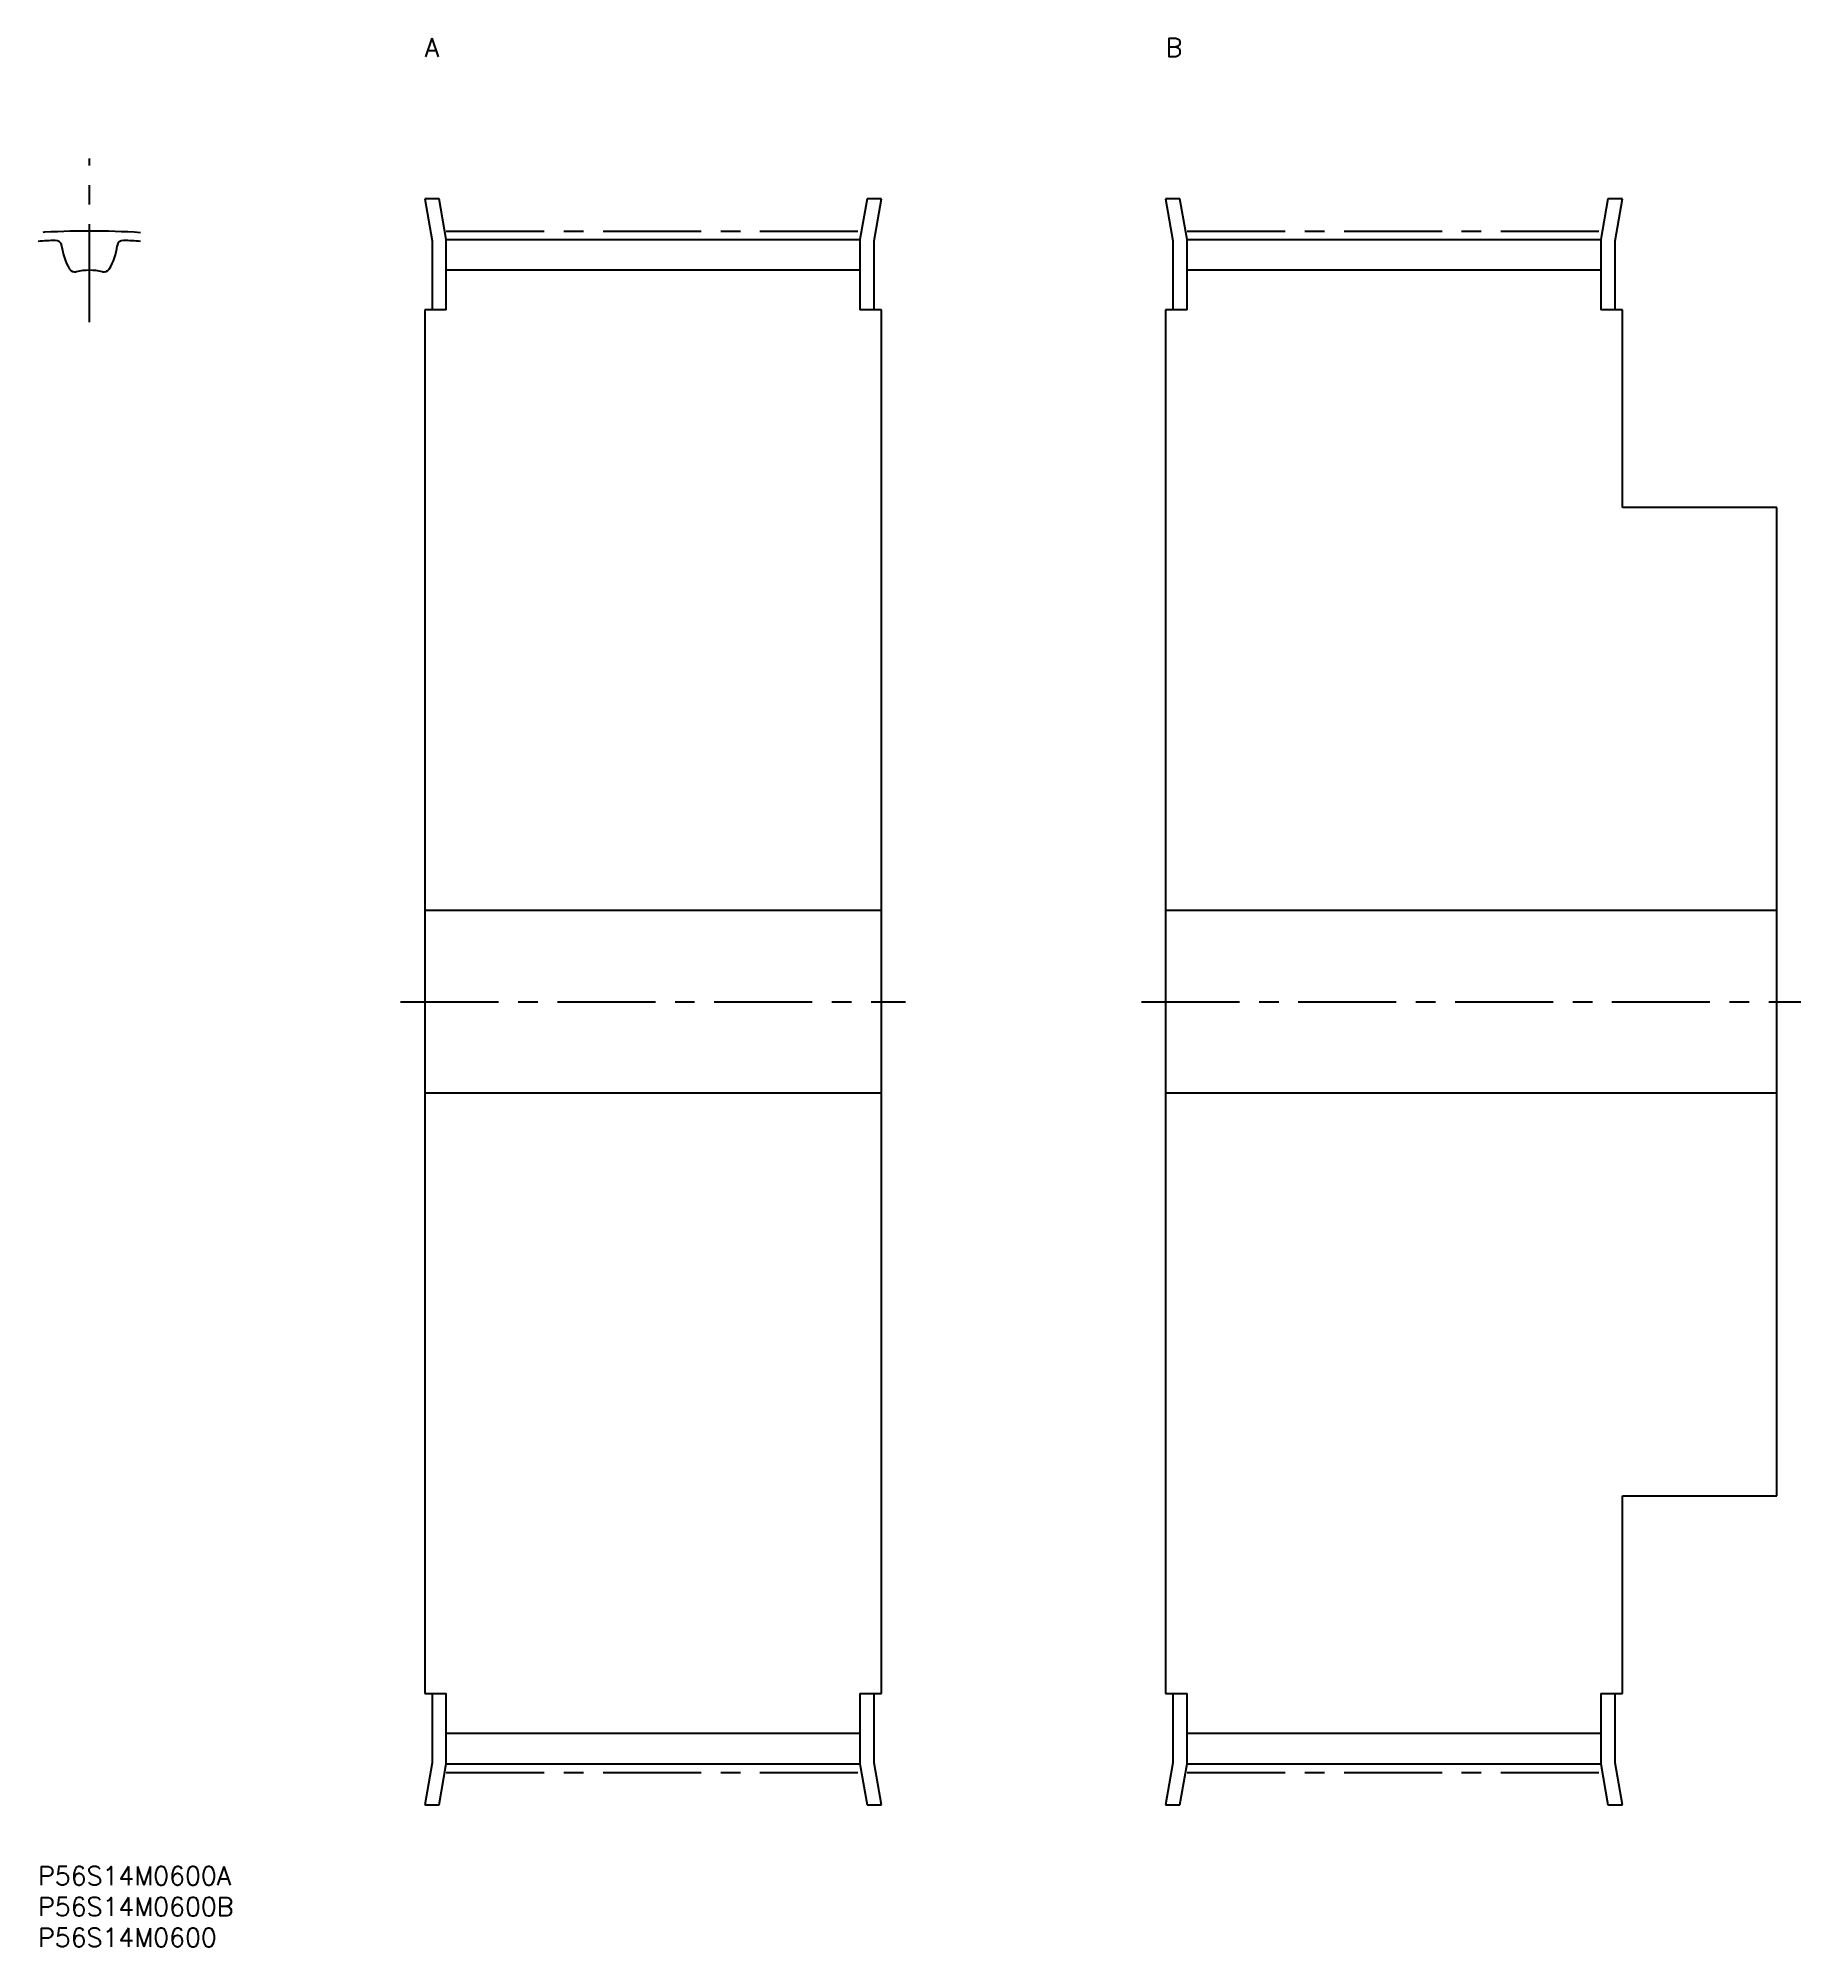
# Model space of a CAD drawing. Extents: x 0 to 286, y -13 to 296.
import ezdxf

# ---------------------------------------------------------------- set-up
doc = ezdxf.new("R2010")
doc.units = 0
doc.header["$LTSCALE"] = 0.5
doc.linetypes.add('CENTER', pattern=[50.8, 31.75, -6.35, 6.35, -6.35])
for name, color, linetype in [('MSM_CENTER', 1, 'CENTER'), ('MSM_CONTINUOUS', 7, 'CONTINUOUS'), ('MSM_PART_NUMBER', 7, 'CONTINUOUS')]:
    doc.layers.add(name, color=color, linetype=linetype)
doc.styles.get("Standard").update_dxf_attribs({"font": 'txt.shx', "height": 3, "bigfont": 'bigfont.shx'})

# ---------------------------------------------------------------- blocks, each defined once
blk = doc.blocks.new('*U31')
at = {"layer": 'MSM_PART_NUMBER'}
blk.add_text('P56S14M0600A', height=3, dxfattribs=at).set_placement((0, -3))
blk = doc.blocks.new('*U32')
at = {"layer": 'MSM_PART_NUMBER'}
blk.add_text('P56S14M0600B', height=3, dxfattribs=at).set_placement((0, -8))
blk = doc.blocks.new('*U33')
at = {"layer": 'MSM_PART_NUMBER'}
blk.add_text('P56S14M0600', height=3, dxfattribs=at).set_placement((0, -13))
blk = doc.blocks.new('*U34')
at = {"layer": 'MSM_PART_NUMBER'}
blk.add_text('A', height=3, dxfattribs=at).set_placement((62.61, 293))
blk = doc.blocks.new('*U35')
at = {"layer": 'MSM_PART_NUMBER'}
blk.add_text('B', height=3, dxfattribs=at).set_placement((182.61, 293))

msp = doc.modelspace()

# ---------------------------------------------------------------- linework, layer by layer
at = {"layer": 'MSM_CENTER'}
for p, q in [((8.3, 250), (8.3, 276.5)), ((66.11, 264.77), (133.11, 264.77)), ((186.11, 264.77), (253.11, 264.77)), ((58.71, 140), (140.51, 140)), ((178.71, 140), (285.51, 140)), ((66.11, 15.23), (133.11, 15.23)), ((186.11, 15.23), (253.11, 15.23))]:
    msp.add_line(p, q, dxfattribs=at)
msp.add_arc((8.3, 140), 124.78, 86.1846, 93.8154, dxfattribs=at)
at = {"layer": 'MSM_CONTINUOUS'}
for p, q in [((64.94, 270), (62.61, 270)), ((62.61, 270), (63.81, 263.2)), ((66.11, 263.4), (64.94, 270)), ((134.27, 270), (133.11, 263.4)), ((136.61, 270), (134.27, 270)), ((135.41, 263.2), (136.61, 270)), ((184.94, 270), (182.61, 270)), ((182.61, 270), (183.81, 263.2)), ((186.11, 263.4), (184.94, 270)), ((254.27, 270), (253.11, 263.4)), ((256.61, 270), (254.27, 270)), ((255.41, 263.2), (256.61, 270)), ((63.81, 263.2), (63.81, 252)), ((66.11, 252), (66.11, 263.4)), ((66.11, 263.38), (133.11, 263.38)), ((133.11, 263.4), (133.11, 252)), ((135.41, 252), (135.41, 263.2)), ((183.81, 263.2), (183.81, 252)), ((186.11, 252), (186.11, 263.4)), ((186.11, 263.38), (253.11, 263.38)), ((253.11, 263.4), (253.11, 252)), ((255.41, 252), (255.41, 263.2)), ((133.11, 258.43), (66.11, 258.43)), ((253.11, 258.43), (186.11, 258.43)), ((62.61, 252), (62.61, 28)), ((66.11, 252), (62.61, 252)), ((136.61, 252), (133.11, 252)), ((136.61, 28), (136.61, 252)), ((182.61, 252), (182.61, 28)), ((186.11, 252), (182.61, 252)), ((256.61, 252), (253.11, 252)), ((256.61, 220), (256.61, 252)), ((281.61, 220), (256.61, 220)), ((281.61, 60), (281.61, 220)), ((136.61, 154.75), (62.61, 154.75)), ((281.61, 154.75), (182.61, 154.75)), ((62.61, 125.25), (136.61, 125.25)), ((182.61, 125.25), (281.61, 125.25)), ((256.61, 28), (256.61, 60)), ((256.61, 60), (281.61, 60)), ((62.61, 28), (66.11, 28)), ((63.81, 28), (63.81, 16.8)), ((66.11, 16.6), (66.11, 28)), ((133.11, 28), (133.11, 16.6)), ((133.11, 28), (136.61, 28)), ((135.41, 16.8), (135.41, 28)), ((182.61, 28), (186.11, 28)), ((183.81, 28), (183.81, 16.8)), ((186.11, 16.6), (186.11, 28)), ((253.11, 28), (253.11, 16.6)), ((253.11, 28), (256.61, 28)), ((255.41, 16.8), (255.41, 28)), ((66.11, 21.57), (133.11, 21.57)), ((186.11, 21.57), (253.11, 21.57)), ((63.81, 16.8), (62.61, 10)), ((64.94, 10), (66.11, 16.6)), ((66.11, 16.62), (133.11, 16.62)), ((133.11, 16.6), (134.27, 10)), ((136.61, 10), (135.41, 16.8)), ((183.81, 16.8), (182.61, 10)), ((184.94, 10), (186.11, 16.6)), ((186.11, 16.62), (253.11, 16.62)), ((253.11, 16.6), (254.27, 10)), ((256.61, 10), (255.41, 16.8)), ((62.61, 10), (64.94, 10)), ((134.27, 10), (136.61, 10)), ((182.61, 10), (184.94, 10)), ((254.27, 10), (256.61, 10))]:
    msp.add_line(p, q, dxfattribs=at)
for centre, radius, start, end in [((8.3, 140), 123.38, 92.5699, 93.8586), ((2.82, 262.26), 1, 6.3843, 92.5699), ((13.79, 262.26), 1, 87.4301, 173.6157), ((8.3, 140), 123.38, 86.1414, 87.4301), ((12.85, 263.38), 9.1, 186.3843, 211.4746), ((3.75, 263.38), 9.1, 328.5254, 353.6157), ((5.94, 259.15), 1, 211.4746, 283.5027), ((8.3, 249.33), 9.1, 76.4973, 103.5027), ((10.66, 259.15), 1, 256.4973, 328.5254)]:
    msp.add_arc(centre, radius, start, end, dxfattribs=at)

# ---------------------------------------------------------------- block references
for name in ['*U34', '*U35', '*U31', '*U32', '*U33']:
    msp.add_blockref(name, (0, 0), dxfattribs=at)

doc.saveas('drawing.dxf')
